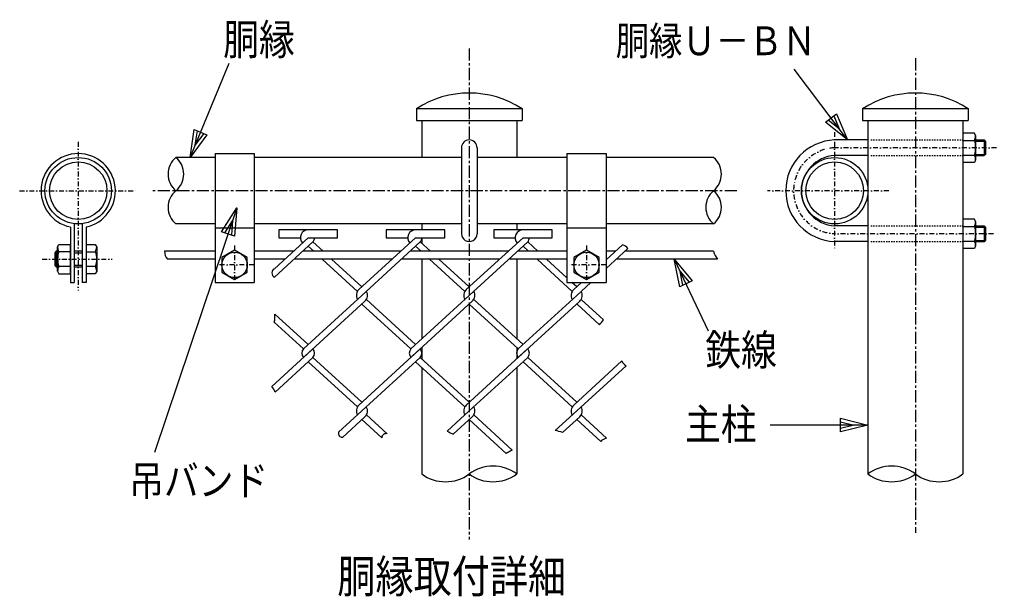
# Model space of a CAD drawing. Units: millimetres, scale not verified. Extents: x -2950 to 2950, y -2100 to 2100.
# Drawn here: x -1622 to -623, y -864 to -273 of the extents above; entities that cross this region are included whole.
import ezdxf
from ezdxf.enums import TextEntityAlignment as Align

# ---------------------------------------------------------------- set-up
doc = ezdxf.new("R2010")
doc.units = ezdxf.units.MM
doc.header["$LTSCALE"] = 10
for name, pattern in [('USER1', [2, 1.25, -0.25, 0.25, -0.25]), ('USER2', [0.26, 0.01, -0.25]), ('USER3', [1.01, 0.5, -0.25, 0.01, -0.25])]:
    doc.linetypes.add(name, pattern=pattern)
doc.layers.add('0-0_1', color=7, linetype='Continuous', lineweight=25)
doc.styles.add('ＭＳ ゴシック', font='')
doc.styles.get('ＭＳ ゴシック').set_extended_font_data('MS Gothic')

msp = doc.modelspace()

# ---------------------------------------------------------------- linework, layer by layer
at = {"layer": '0-0_1', "color": 4, "linetype": 'USER1'}
for p, q in [((-1162.44, -302.8), (-1162.44, -805.55)), ((-706.04, -312.82), (-706.04, -798.61)), ((-888.64, -448.47), (-1486.96, -448.47))]:
    msp.add_line(p, q, dxfattribs=at)
at = {"layer": '0-0_1', "color": 4}
for p, q in [((-1448.02, -414.47), (-1407.94, -317.82)), ((-775.65, -396.47), (-829.96, -324.05)), ((-644.44, -397.67), (-634.44, -397.67)), ((-644.44, -411.27), (-634.44, -411.27)), ((-1400.18, -466.12), (-1484.23, -716.63)), ((-644.44, -485.67), (-634.44, -485.67)), ((-644.44, -499.27), (-634.44, -499.27)), ((-1586.44, -512.07), (-1583.44, -512.07)), ((-1566.44, -512.07), (-1558.44, -512.07)), ((-952.8, -518.47), (-917.88, -592)), ((-1583.44, -524.87), (-1586.44, -524.87)), ((-1558.44, -524.87), (-1566.44, -524.87)), ((-754.64, -688.47), (-854.64, -688.47))]:
    msp.add_line(p, q, dxfattribs=at)
at = {"layer": '0-0_1'}
for p, q in [((-1216.44, -364.47), (-1108.44, -364.47)), ((-1216.44, -364.47), (-1216.44, -376.47)), ((-1108.44, -364.47), (-1108.44, -376.47)), ((-760.04, -364.47), (-760.04, -376.47)), ((-1216.44, -376.47), (-1108.44, -376.47)), ((-1211.04, -376.47), (-1211.04, -414.47)), ((-1113.84, -376.47), (-1113.84, -414.47)), ((-760.04, -376.47), (-652.04, -376.47)), ((-754.64, -376.47), (-754.64, -738.47)), ((-657.44, -376.47), (-657.44, -738.47)), ((-645.59, -389.47), (-657.44, -389.47)), ((-657.44, -389.47), (-657.44, -419.47)), ((-644.44, -391.97), (-645.59, -389.47)), ((-754.64, -396.47), (-788.64, -396.47)), ((-657.44, -396.98), (-645.59, -396.98)), ((-644.44, -396.47), (-635.64, -396.47)), ((-635.64, -396.47), (-635.64, -412.47)), ((-635.64, -396.47), (-634.44, -397.67)), ((-634.44, -397.67), (-634.44, -411.27)), ((-1170.44, -404.47), (-1170.44, -492.47)), ((-1154.44, -404.47), (-1154.44, -492.47)), ((-1422.44, -414.47), (-1462.44, -414.47)), ((-1422.44, -410.47), (-1422.44, -542.47)), ((-1422.44, -410.47), (-1382.44, -410.47)), ((-1382.44, -410.47), (-1382.44, -542.47)), ((-1170.44, -414.47), (-1382.44, -414.47)), ((-1062.44, -414.47), (-1154.44, -414.47)), ((-1062.44, -410.47), (-1062.44, -542.47)), ((-1062.44, -410.47), (-1022.44, -410.47)), ((-1022.44, -410.47), (-1022.44, -542.47)), ((-912.44, -414.47), (-1022.44, -414.47)), ((-754.64, -412.47), (-788.64, -412.47)), ((-657.44, -411.97), (-645.59, -411.97)), ((-644.44, -412.47), (-635.64, -412.47)), ((-634.44, -411.27), (-635.64, -412.47)), ((-645.59, -477.47), (-657.44, -477.47)), ((-657.44, -477.47), (-657.44, -507.47)), ((-644.44, -479.97), (-645.59, -477.47)), ((-1566.44, -482.23), (-1566.44, -542.47)), ((-1558.44, -482.23), (-1558.44, -542.47)), ((-1554.44, -485.62), (-1554.44, -542.47)), ((-1422.44, -482.47), (-1462.44, -482.47)), ((-1422.44, -486.47), (-1382.44, -486.47)), ((-1170.44, -482.47), (-1382.44, -482.47)), ((-1211.04, -482.47), (-1211.04, -488.55)), ((-1062.44, -482.47), (-1154.44, -482.47)), ((-1113.84, -482.47), (-1113.84, -488.55)), ((-1062.44, -486.47), (-1022.44, -486.47)), ((-912.44, -482.47), (-1022.44, -482.47)), ((-754.64, -484.47), (-788.64, -484.47)), ((-657.44, -484.98), (-645.59, -484.98)), ((-644.44, -484.47), (-635.64, -484.47)), ((-635.64, -484.47), (-635.64, -500.47)), ((-635.64, -484.47), (-634.44, -485.67)), ((-634.44, -485.67), (-634.44, -499.27)), ((-1361.79, -528.3), (-1327.14, -496.55)), ((-1275.29, -549.69), (-1217.29, -496.55)), ((-1211.04, -496.55), (-1211.04, -502.28)), ((-1165.44, -549.69), (-1107.44, -496.55)), ((-635.64, -500.47), (-634.44, -499.27)), ((-1570.44, -533.47), (-1570.44, -503.47)), ((-1543.44, -506.13), (-1543.44, -530.81)), ((-1361.57, -536.89), (-1322.34, -500.94)), ((-1321.54, -510.47), (-1327.14, -505.34)), ((-1311.94, -510.47), (-1322.34, -500.94)), ((-1272.21, -555.67), (-1212.5, -500.94)), ((-1211.69, -510.47), (-1217.29, -505.34)), ((-1202.1, -510.47), (-1212.5, -500.94)), ((-1162.37, -555.67), (-1102.65, -500.94)), ((-1113.84, -501.35), (-1113.84, -502.41)), ((-1101.84, -510.47), (-1107.44, -505.34)), ((-1092.25, -510.47), (-1102.65, -500.94)), ((-1022.44, -519.31), (-1005.77, -504.03)), ((-1022.44, -528.1), (-1000.18, -507.71)), ((-754.64, -500.47), (-788.64, -500.47)), ((-657.44, -499.97), (-645.59, -499.97)), ((-644.44, -500.47), (-635.64, -500.47)), ((-1586.44, -512.07), (-1586.44, -524.87)), ((-1583.44, -510.47), (-1584.84, -510.47)), ((-1570.44, -510.98), (-1582.28, -510.98)), ((-1558.44, -510.47), (-1566.44, -510.47)), ((-1558.44, -510.47), (-1558.44, -526.47)), ((-1554.44, -510.97), (-1544.64, -510.97)), ((-1422.44, -510.47), (-1474.13, -510.47)), ((-1422.44, -518.47), (-1470.93, -518.47)), ((-1342.33, -510.47), (-1382.44, -510.47)), ((-1351.06, -518.47), (-1382.44, -518.47)), ((-1241.22, -518.47), (-1341.47, -518.47)), ((-1232.48, -510.47), (-1332.74, -510.47)), ((-1276.76, -551.5), (-1312.81, -518.47)), ((-1272.21, -546.88), (-1303.21, -518.47)), ((-1131.37, -518.47), (-1231.62, -518.47)), ((-1122.64, -510.47), (-1222.89, -510.47)), ((-1211.04, -518.47), (-1211.04, -600.27)), ((-1166.92, -551.5), (-1202.96, -518.47)), ((-1162.37, -546.88), (-1193.37, -518.47)), ((-1093.11, -518.47), (-1121.78, -518.47)), ((-1113.84, -518.47), (-1113.84, -600.13)), ((-1101.84, -510.47), (-1113.05, -510.47)), ((-1062.44, -510.47), (-1101.7, -510.47)), ((-1062.44, -518.47), (-1093.12, -518.47)), ((-1057.07, -551.5), (-1093.11, -518.47)), ((-1062.44, -537.79), (-1083.52, -518.47)), ((-1012.79, -510.47), (-1022.44, -510.47)), ((-1021.52, -518.47), (-1022.44, -518.47)), ((-908.53, -518.47), (-1011.93, -518.47)), ((-912.53, -510.47), (-1003.2, -510.47)), ((-1570.44, -525.97), (-1582.28, -525.97)), ((-1566.44, -526.47), (-1558.44, -526.47)), ((-1544.64, -525.97), (-1554.44, -525.97)), ((-1583.44, -530.97), (-1582.28, -533.47)), ((-1582.28, -533.47), (-1570.44, -533.47)), ((-1544.97, -533.47), (-1554.44, -533.47)), ((-1543.44, -530.81), (-1544.97, -533.47)), ((-1554.44, -542.47), (-1558.44, -542.47)), ((-1422.44, -542.47), (-1382.44, -542.47)), ((-1062.44, -542.47), (-1022.44, -542.47)), ((-1052.52, -546.88), (-1057.33, -542.47)), ((-1055.59, -549.69), (-1047.71, -542.47)), ((-1052.52, -555.67), (-1038.12, -542.47)), ((-1272.21, -555.67), (-1331.93, -610.39)), ((-1162.37, -555.67), (-1222.09, -610.39)), ((-1052.52, -555.67), (-1112.24, -610.39)), ((-1269.14, -561.64), (-1331.91, -619.16)), ((-1272.21, -564.46), (-1222.09, -610.39)), ((-1267.67, -559.83), (-1217.29, -605.99)), ((-1159.29, -561.64), (-1222.07, -619.16)), ((-1162.37, -564.46), (-1112.24, -610.39)), ((-1157.82, -559.83), (-1107.44, -605.99)), ((-1049.45, -561.64), (-1112.22, -619.16)), ((-1052.52, -564.45), (-1029.34, -585.7)), ((-1047.97, -559.83), (-1025.17, -580.73)), ((-1361.27, -574.72), (-1327.14, -605.99)), ((-1361.92, -582.91), (-1331.93, -610.39)), ((-1211.04, -609.05), (-1211.04, -620.51)), ((-1113.84, -608.92), (-1113.84, -620.64)), ((-1364.35, -648.88), (-1322.36, -610.41)), ((-1361.12, -654.71), (-1322.34, -619.18)), ((-1272.21, -665.11), (-1322.34, -619.18)), ((-1275.29, -667.93), (-1212.51, -610.41)), ((-1272.21, -673.9), (-1212.5, -619.18)), ((-1162.37, -665.11), (-1212.5, -619.18)), ((-1165.44, -667.93), (-1102.67, -610.41)), ((-1162.37, -673.9), (-1102.65, -619.18)), ((-1052.52, -665.11), (-1102.65, -619.18)), ((-1276.76, -669.73), (-1327.14, -623.57)), ((-1166.92, -669.73), (-1217.29, -623.57)), ((-1211.04, -629.3), (-1211.04, -738.47)), ((-1113.84, -629.43), (-1113.84, -738.47)), ((-1057.07, -669.73), (-1107.44, -623.57)), ((-1055.59, -667.93), (-1006.31, -622.77)), ((-1052.52, -673.9), (-1001.98, -627.59)), ((-1272.21, -673.9), (-1296.13, -695.81)), ((-1267.67, -678.07), (-1246.54, -697.43)), ((-1162.37, -673.9), (-1184.88, -694.53)), ((-1157.82, -678.07), (-1118.45, -714.15)), ((-1052.52, -673.9), (-1074.47, -694.01)), ((-1047.97, -678.07), (-1021.98, -701.89)), ((-1269.14, -679.87), (-1292.15, -700.96)), ((-1272.21, -682.69), (-1251.68, -701.51)), ((-1159.29, -679.87), (-1178.74, -697.69)), ((-1162.37, -682.69), (-1124.5, -717.39)), ((-1049.45, -679.87), (-1067, -695.96)), ((-1052.52, -682.69), (-1027.94, -705.21))]:
    msp.add_line(p, q, dxfattribs=at)
at = {"layer": '0-0_1', "color": 4, "linetype": 'USER3'}
for p, q in [((-788.64, -388.47), (-788.64, -508.47)), ((-1562.44, -398.47), (-1562.44, -550.78)), ((-623.13, -404.47), (-788.64, -404.47)), ((-1622.44, -448.47), (-1502.44, -448.47)), ((-733.33, -448.47), (-857.33, -448.47)), ((-626.18, -492.47), (-788.64, -492.47)), ((-1402.44, -504.47), (-1402.44, -544.47)), ((-1042.44, -504.47), (-1042.44, -544.47)), ((-1599.32, -518.47), (-1527.72, -518.47)), ((-1382.44, -524.47), (-1422.44, -524.47)), ((-1022.44, -524.47), (-1062.44, -524.47))]:
    msp.add_line(p, q, dxfattribs=at)
at = {"layer": '0-0_1', "linetype": 'USER2'}
for p, q in [((-657.44, -396.47), (-754.64, -396.47)), ((-657.44, -412.47), (-754.64, -412.47)), ((-657.44, -484.47), (-754.64, -484.47)), ((-657.44, -500.47), (-754.64, -500.47))]:
    msp.add_line(p, q, dxfattribs=at)
at = {"layer": '0-0_1'}
for points in [[(-760.04, -364.47), (-652.04, -364.47), (-652.04, -376.47)], [(-644.44, -391.97), (-644.44, -416.97), (-645.59, -419.47), (-657.44, -419.47)], [(-1570.44, -485.62), (-1570.44, -542.47), (-1566.44, -542.47)], [(-1327.14, -496.55), (-1297.14, -496.55), (-1297.14, -488.55), (-1357.14, -488.55), (-1357.14, -496.55), (-1335.14, -496.55)], [(-1217.29, -496.55), (-1187.29, -496.55), (-1187.29, -488.55), (-1247.29, -488.55), (-1247.29, -496.55), (-1225.29, -496.55)], [(-1107.44, -496.55), (-1077.44, -496.55), (-1077.44, -488.55), (-1137.44, -488.55), (-1137.44, -496.55), (-1115.44, -496.55)], [(-644.44, -479.97), (-644.44, -504.97), (-645.59, -507.47), (-657.44, -507.47)], [(-1583.44, -530.97), (-1583.44, -505.97), (-1582.28, -503.47), (-1570.44, -503.47)], [(-1554.44, -503.47), (-1544.97, -503.47), (-1543.44, -506.13)], [(-1584.84, -526.47), (-1584.84, -510.47), (-1586.44, -512.07)], [(-1586.44, -524.87), (-1584.84, -526.47), (-1583.44, -526.47)]]:
    msp.add_lwpolyline(points, dxfattribs=at)
at = {"layer": '0-0_1', "color": 4}
for points in [[(-786.85, -369.87), (-775.65, -396.47), (-798.05, -378.27)], [(-1430.83, -391.29), (-1448.02, -414.47), (-1443.76, -385.93)], [(-1415.72, -490.44), (-1400.18, -466.12), (-1402.45, -494.9)], [(-947.11, -546.77), (-952.8, -518.47), (-934.46, -540.76)], [(-782.64, -681.47), (-754.64, -688.47), (-782.64, -695.47)]]:
    msp.add_lwpolyline(points, close=True, dxfattribs=at)
for points in [[(-789.65, -371.97), (-784.05, -385.27), (-795.25, -376.17)], [(-1434.06, -389.95), (-1442.66, -401.54), (-1440.53, -387.27)], [(-1412.41, -491.56), (-1404.63, -479.4), (-1405.77, -493.78)], [(-943.95, -545.27), (-946.79, -531.12), (-937.62, -542.26)], [(-782.64, -684.97), (-768.64, -688.47), (-782.64, -691.97)]]:
    msp.add_lwpolyline(points, dxfattribs=at)
at = {"layer": '0-0_1'}
for points in [[(-1402.44, -509.46), (-1415.44, -516.97), (-1415.44, -531.98), (-1402.44, -539.48), (-1389.44, -531.98), (-1389.44, -516.97)], [(-1042.44, -509.46), (-1055.44, -516.97), (-1055.44, -531.98), (-1042.44, -539.48), (-1029.44, -531.98), (-1029.44, -516.97)]]:
    msp.add_lwpolyline(points, close=True, dxfattribs=at)
for centre, radius in [((-1562.44, -448.47), 34), ((-1562.44, -448.47), 29.4), ((-788.64, -448.47), 34), ((-788.64, -448.47), 29.4), ((-1402.44, -524.47), 13), ((-1042.44, -524.47), 13)]:
    msp.add_circle(centre, radius, dxfattribs=at)
for centre, radius, start, end in [((-1162.44, -447.6), 99.12, 56.99119, 123.00881), ((-706.04, -447.6), 99.12, 56.99119, 123.00881), ((-1162.44, -404.47), 8, 0, 179.99992), ((-786.64, -448.47), 52, 92.20415, 267.79602), ((-655.87, -391.97), 11.43, 334.02042, 0), ((-669.33, -404.47), 24.9, 342.48089, 17.51953), ((-1562.44, -448.47), 38, 282.15329, 257.84705), ((-786.64, -448.47), 36, 93.18465, 266.81534), ((-655.87, -416.97), 11.43, 0, 25.97959), ((-1327.14, -496.55), 8, 90, 222.49944), ((-1217.29, -496.55), 8, 90, 222.49944), ((-1107.44, -496.55), 8, 90, 222.49944), ((-655.87, -479.97), 11.43, 334.02042, 0), ((-669.33, -492.47), 24.9, 342.48089, 17.51953), ((-1327.14, -496.55), 6.48, 317.50034, 0.00134), ((-1217.29, -496.55), 6.48, 317.50034, 0.00134), ((-1162.44, -492.47), 8, 179.99992, 0), ((-1107.44, -496.55), 6.48, 317.50034, 0.00134), ((-1572.01, -505.97), 11.43, 179.99992, 205.98035), ((-1567.21, -502.8), 24, 340.09109, 352.02023), ((-655.87, -504.97), 11.43, 0, 25.97959), ((-1558.54, -518.47), 24.9, 162.48149, 197.51962), ((-1567.44, -518.47), 24, 341.79004, 18.20996), ((-1572.01, -530.97), 11.43, 154.02034, 179.99992), ((-1567.21, -534.14), 24, 7.97977, 19.9089), ((-1269.82, -555.67), 8.1, 132.49965, 210.96289), ((-1274.61, -555.67), 8.1, 312.49972, 30.96338), ((-1159.97, -555.67), 8.1, 132.49965, 210.96289), ((-1164.77, -555.67), 8.1, 312.49972, 30.96338), ((-1050.12, -555.67), 8.1, 132.49965, 210.96289), ((-1054.92, -555.67), 8.1, 312.50046, 30.96338), ((-1327.14, -614.78), 6.48, 137.49927, 222.50073), ((-1327.14, -614.78), 6.48, 317.50034, 42.50064), ((-1217.29, -614.78), 6.48, 137.49927, 222.50073), ((-1217.29, -614.78), 6.48, 317.50034, 42.50064), ((-1107.44, -614.78), 6.48, 137.49927, 222.50073), ((-1107.44, -614.78), 6.48, 317.50034, 42.50064), ((-1269.82, -673.9), 8.1, 132.49965, 210.96289), ((-1159.97, -673.9), 8.1, 132.49965, 210.96289), ((-1050.12, -673.9), 8.1, 132.49965, 210.96289), ((-1274.61, -673.9), 8.1, 312.49972, 30.96338), ((-1164.77, -673.9), 8.1, 312.49972, 30.96338), ((-1054.92, -673.9), 8.1, 312.50046, 30.96338)]:
    msp.add_arc(centre, radius, start, end, dxfattribs=at)
at = {"layer": '0-0_1', "color": 4, "linetype": 'USER3'}
msp.add_arc((-786.64, -448.47), 44, 93.18471, 266.81549, dxfattribs=at)
at = {"layer": '0-0_1', "color": 4}
for centre, radius, start, end in [((-1448.38, -431.47), 22.06, 129.59811, 230.40164), ((-1476.5, -431.47), 22.06, 309.59845, 50.40183), ((-926.5, -431.47), 22.06, 309.59845, 50.40183), ((-1448.38, -465.47), 22.06, 129.59836, 230.40189), ((-898.38, -465.47), 22.06, 129.59836, 230.40189), ((-926.5, -465.47), 22.06, 309.59845, 50.40155), ((-1006.32, -510.96), 6.95, 27.90629, 85.40427), ((-1462.46, -510.44), 11.68, 180.13562, 223.44575), ((-892.01, -505.21), 21.19, 194.38356, 218.75253), ((-1359.53, -532.54), 4.8, 118.06312, 244.84357), ((-1382.53, -577.15), 21.4, 344.38525, 6.53146), ((-1141.81, -487.07), 149.59, 318.75189, 321.23639), ((-996.51, -618.34), 10.75, 204.33786, 239.43012), ((-1377.05, -659.72), 16.7, 17.46577, 40.48211), ((-1292.08, -696.79), 4.16, 166.37213, 269.05716), ((-1247.91, -700.98), 3.8, 68.83228, 188.02585), ((-1168.74, -670.73), 28.76, 235.85553, 249.65012), ((-1082.64, -740.64), 47.34, 70.71212, 80.06107), ((-1020.03, -712.39), 10.68, 100.51066, 137.80038), ((-1010.97, -922.22), 234.2, 117.31704, 118.99714), ((-1186.74, -705.56), 40.91, 233.55548, 306.44443), ((-1138.14, -771.38), 40.91, 53.55527, 126.44436), ((-1138.14, -705.56), 40.91, 233.55563, 306.44473), ((-730.34, -771.38), 40.91, 53.55557, 126.44465), ((-730.34, -705.56), 40.91, 233.55534, 306.44443), ((-681.74, -705.56), 40.91, 233.55563, 306.44473)]:
    msp.add_arc(centre, radius, start, end, dxfattribs=at)

# ---------------------------------------------------------------- texts
at = {"layer": '0-0_1', "color": 4, "style": 'ＭＳ ゴシック', "width": 0.85}
for s, height, p in [('胴縁', 31.6, (-1414.12, -318.89)), ('胴縁Ｕ－ＢＮ', 29.42, (-1012.58, -318.54)), ('鉄線', 31.6, (-921.06, -636.76)), ('主柱', 31.6, (-941.75, -712.78)), ('吊バンド', 30.65, (-1510.26, -769.86)), ('胴縁取付詳細', 33.65, (-1297.39, -870.22))]:
    msp.add_text(s, height=height, dxfattribs=at).set_placement(p, align=Align.BOTTOM_LEFT)

doc.saveas('drawing.dxf')
